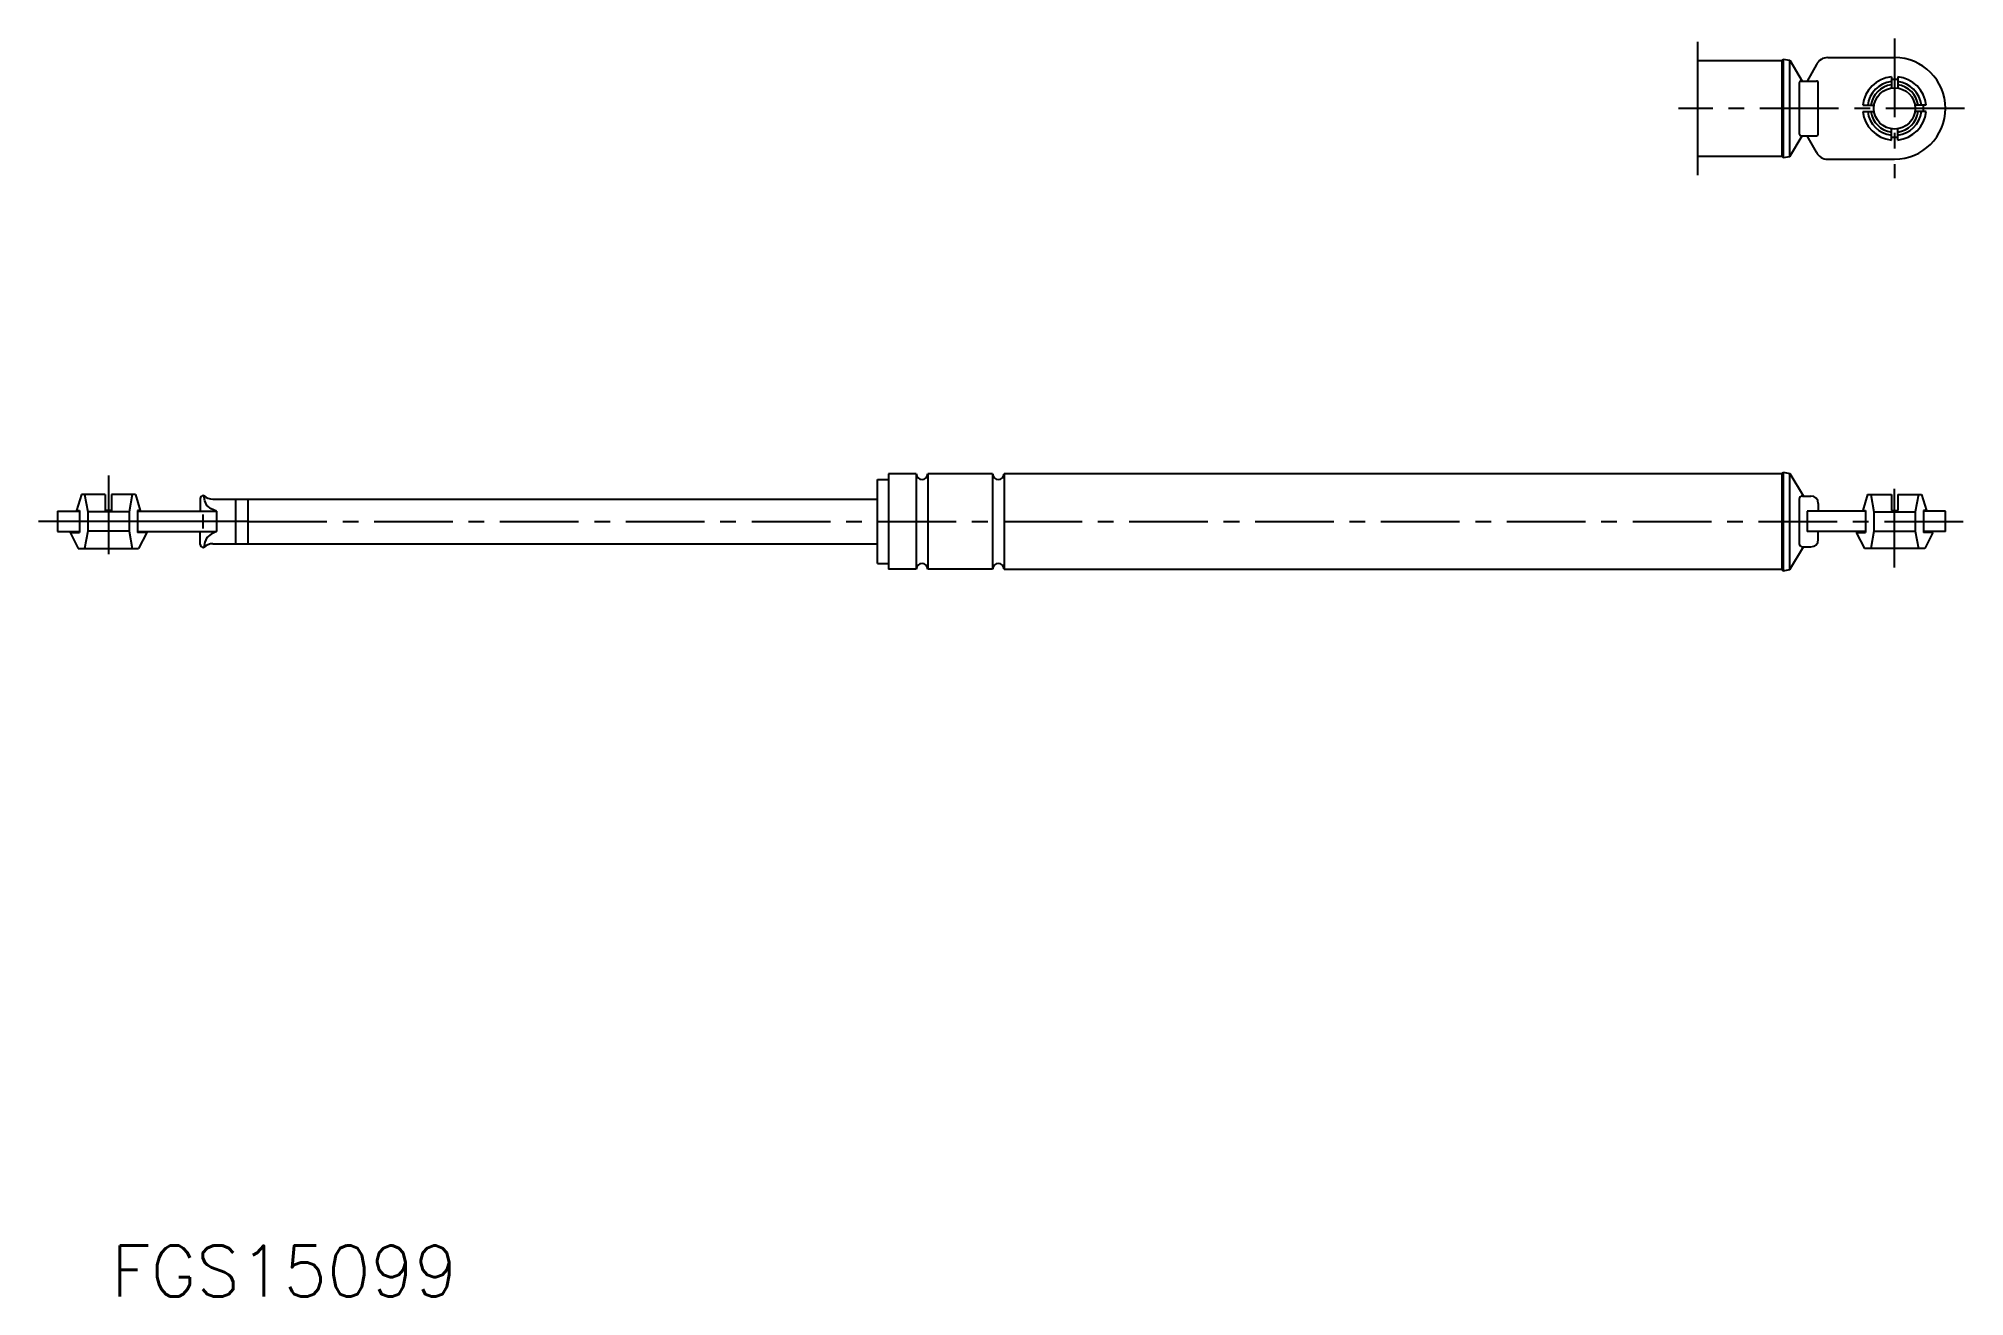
# Model space of a CAD drawing. Extents: x 184 to 487, y 390 to 588.
import ezdxf

# ---------------------------------------------------------------- set-up
doc = ezdxf.new("R2010")
doc.units = 0
doc.header["$LTSCALE"] = 9.9
doc.linetypes.add('CENTER', pattern=[2, 1.25, -0.25, 0.25, -0.25])
doc.layers.get('0').update_dxf_attribs({"linetype": 'CONTINUOUS'})
doc.layers.add('001', color=7, linetype='CONTINUOUS')
doc.styles.get("Standard").update_dxf_attribs({"font": 'TXT', "bigfont": 'BIGFONT'})

msp = doc.modelspace()

# ---------------------------------------------------------------- linework, layer by layer
at = {"layer": '001', "color": 7, "linetype": 'CONTINUOUS'}
for p, q in [((445, 587.85), (445, 566.85)), ((458.25, 584.85), (445, 584.85)), ((458.25, 584.85), (458.5, 585.1)), ((458.25, 584.85), (458.25, 569.85)), ((458.5, 585.1), (459.5, 584.92)), ((458.5, 585.1), (458.5, 569.6)), ((459.5, 569.77), (459.5, 584.92)), ((459.5, 584.92), (461.49, 581.65)), ((465.49, 585.35), (476, 585.35)), ((463.7, 584.24), (462.25, 581.65)), ((475.5, 582.32), (475.5, 580.56)), ((476.5, 582.32), (476.5, 580.56)), ((461, 581.35), (461, 573.35)), ((461.3, 581.65), (463.7, 581.65)), ((464, 573.35), (464, 581.35)), ((471.03, 577.85), (472.79, 577.85)), ((471.03, 576.85), (472.79, 576.85)), ((480.97, 577.85), (479.21, 577.85)), ((480.97, 576.85), (479.21, 576.85)), ((459.5, 569.77), (461.49, 573.05)), ((461.3, 573.05), (463.7, 573.05)), ((463.7, 570.45), (462.25, 573.05)), ((475.5, 572.37), (475.5, 574.14)), ((476.5, 572.37), (476.5, 574.14)), ((445, 569.85), (458.25, 569.85)), ((458.25, 569.85), (458.5, 569.6)), ((458.5, 569.6), (459.5, 569.77)), ((465.49, 569.35), (476, 569.35)), ((316, 505.75), (316, 518.95)), ((316, 518.95), (317.7, 518.95)), ((322.1, 519.85), (317.7, 519.85)), ((317.7, 519.85), (317.7, 504.85)), ((322.1, 519.85), (322.1, 504.85)), ((323.9, 519.85), (323.9, 504.85)), ((334.1, 519.85), (323.9, 519.85)), ((334.1, 519.85), (334.1, 504.85)), ((335.9, 519.85), (335.9, 504.85)), ((458.25, 519.85), (335.9, 519.85)), ((458.25, 519.85), (458.5, 520.1)), ((458.25, 519.85), (458.25, 504.85)), ((458.5, 520.1), (459.5, 519.92)), ((458.5, 520.1), (458.5, 504.6)), ((459.5, 504.77), (459.5, 519.92)), ((459.5, 519.92), (461.67, 516.35)), ((190.75, 516.6), (190, 514.1)), ((194.5, 516.6), (190.75, 516.6)), ((191.25, 516.6), (191.75, 513.85)), ((194.5, 516.6), (194.5, 514.1)), ((199.25, 516.6), (195.5, 516.6)), ((195.5, 516.6), (195.5, 514.1)), ((198.75, 516.6), (198.25, 513.85)), ((199.25, 516.6), (200, 514.1)), ((209.43, 515.95), (209.43, 513.95)), ((209.93, 516.45), (210, 516.45)), ((211.43, 515.85), (316, 515.85)), ((215, 515.85), (215, 508.85)), ((217, 508.85), (217, 515.85)), ((461, 515.85), (461, 508.85)), ((461.5, 516.35), (462.85, 516.35)), ((464, 515.2), (464, 513.95)), ((471.75, 516.6), (471, 514.1)), ((471.75, 516.6), (475.5, 516.6)), ((472.25, 516.6), (472.75, 513.85)), ((475.5, 516.6), (475.5, 514.1)), ((476.5, 516.6), (480.25, 516.6)), ((476.5, 516.6), (476.5, 514.1)), ((479.75, 516.6), (479.25, 513.85)), ((480.25, 516.6), (481, 514.1)), ((217, 512.35), (184, 512.35)), ((187, 513.95), (187, 510.75)), ((187, 513.95), (190.45, 513.95)), ((190, 514.1), (190.45, 514.1)), ((190.45, 514.1), (190.45, 510.6)), ((191.75, 513.85), (191.75, 510.85)), ((198.25, 513.85), (191.75, 513.85)), ((195.5, 514.1), (194.5, 514.1)), ((198.25, 513.85), (198.25, 510.85)), ((199.55, 514.1), (199.55, 510.6)), ((200, 514.1), (199.55, 514.1)), ((199.55, 513.95), (212, 513.95)), ((209.85, 513.45), (209.85, 511.25)), ((212, 513.95), (212, 510.75)), ((462.25, 513.95), (462.25, 510.75)), ((471.45, 513.95), (462.25, 513.95)), ((471, 514.1), (471.45, 514.1)), ((471.45, 514.1), (471.45, 510.6)), ((472.75, 513.85), (472.75, 510.85)), ((472.75, 513.85), (479.25, 513.85)), ((475.5, 514.1), (476.5, 514.1)), ((479.25, 513.85), (479.25, 510.85)), ((480.55, 514.1), (480.55, 510.6)), ((481, 514.1), (480.55, 514.1)), ((484, 513.95), (480.55, 513.95)), ((484, 510.75), (484, 513.95)), ((187, 510.75), (190.45, 510.75)), ((188.97, 510.6), (190.25, 508.1)), ((188.97, 510.6), (190.45, 510.6)), ((191.75, 510.85), (191.25, 508.1)), ((198.25, 510.85), (191.75, 510.85)), ((198.25, 510.85), (198.75, 508.1)), ((199.55, 510.75), (212, 510.75)), ((201.03, 510.6), (199.55, 510.6)), ((201.03, 510.6), (199.75, 508.1)), ((209.43, 508.75), (209.43, 510.75)), ((471.45, 510.75), (462.25, 510.75)), ((464, 509.5), (464, 510.75)), ((469.97, 510.6), (471.25, 508.1)), ((469.97, 510.6), (471.45, 510.6)), ((472.75, 510.85), (472.25, 508.1)), ((472.75, 510.85), (479.25, 510.85)), ((479.25, 510.85), (479.75, 508.1)), ((484, 510.75), (480.55, 510.75)), ((482.03, 510.6), (480.55, 510.6)), ((482.03, 510.6), (480.75, 508.1)), ((190.25, 508.1), (199.75, 508.1)), ((209.93, 508.25), (210, 508.25)), ((211.43, 508.85), (316, 508.85)), ((459.5, 504.77), (461.67, 508.35)), ((461.5, 508.35), (462.85, 508.35)), ((480.75, 508.1), (471.25, 508.1)), ((316, 505.75), (317.7, 505.75)), ((322.1, 504.85), (317.7, 504.85)), ((334.1, 504.85), (323.9, 504.85)), ((335.9, 504.85), (458.25, 504.85)), ((458.25, 504.85), (458.5, 504.6)), ((458.5, 504.6), (459.5, 504.77))]:
    msp.add_line(p, q, dxfattribs=at)
at = {"layer": '001', "color": 1, "linetype": 'CENTER'}
for p, q in [((476, 588.35), (476, 566.35)), ((487, 577.35), (442, 577.35)), ((195, 519.6), (195, 505.1)), ((476, 505.1), (476, 519.6)), ((217, 512.35), (487, 512.35))]:
    msp.add_line(p, q, dxfattribs=at)
at = {"layer": '001', "color": 7, "linetype": 'CONTINUOUS'}
for points in [[(212, 513.95), (211.15, 514.33), (210.49, 514.86), (210.16, 515.59), (210, 516.45)], [(212, 510.75), (211.15, 510.37), (210.49, 509.84), (210.16, 509.11), (210, 508.25)]]:
    msp.add_lwpolyline(points, dxfattribs=at)
msp.add_circle((476, 577.35), 3.25, dxfattribs=at)
for centre, radius, start, end in [((465.49, 583.35), 2, 90, 153.4349), ((476, 577.35), 8, 270, 90), ((476, 577.35), 5, 95.7392, 174.2608), ((476, 577.35), 4.55, 83.691, 96.309), ((476, 577.35), 5, 5.7392, 84.2608), ((461.3, 581.35), 0.3, 90, 180), ((463.7, 581.35), 0.3, 0, 90), ((476, 577.35), 4.25, 96.7563, 173.2437), ((476, 577.35), 3.75, 97.6623, 172.3377), ((476, 577.35), 4.25, 6.7563, 83.2437), ((476, 577.35), 3.75, 7.6623, 82.3377), ((476, 577.35), 5, 185.7392, 264.2608), ((476, 577.35), 4.25, 186.7563, 263.2437), ((476, 577.35), 3.75, 187.6623, 262.3377), ((476, 577.35), 4.25, 276.7563, 353.2437), ((476, 577.35), 3.75, 277.6623, 352.3377), ((476, 577.35), 5, 275.7392, 354.2608), ((476, 577.35), 4.55, 353.691, 6.309), ((461.3, 573.35), 0.3, 180, 270), ((463.7, 573.35), 0.3, 270, 0), ((476, 577.35), 4.55, 263.691, 276.309), ((465.49, 571.35), 2, 206.5651, 270), ((323, 519.85), 0.9, 180, 0), ((335, 519.85), 0.9, 180, 0), ((209.93, 515.95), 0.5, 90, 180), ((211.43, 517.85), 2, 224.427, 270), ((461.5, 515.85), 0.5, 90, 180), ((462.85, 515.2), 1.15, 0, 90), ((462.85, 509.5), 1.15, 270, 0), ((209.93, 508.75), 0.5, 180, 270), ((211.43, 506.85), 2, 90, 135.573), ((461.5, 508.85), 0.5, 180, 270), ((323, 504.85), 0.9, 0, 180), ((335, 504.85), 0.9, 0, 180)]:
    msp.add_arc(centre, radius, start, end, dxfattribs=at)

# ---------------------------------------------------------------- texts
at = {"color": 7, "linetype": 'CONTINUOUS'}
msp.add_text('FGS15099', height=8, dxfattribs=at).set_placement((195.44, 390.4))

doc.saveas('drawing.dxf')
